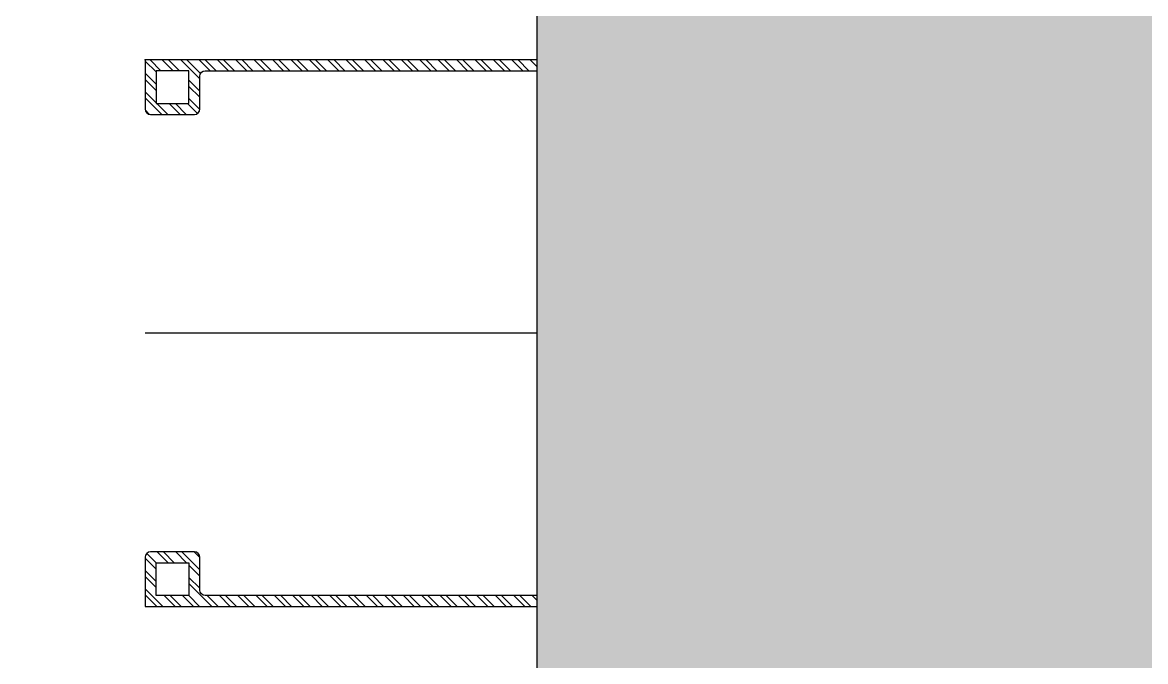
# Model space of a CAD drawing. Header units: millimetres. Extents: x 652937 to 1670132, y 1473552 to 2851037.
# Drawn here: x 708317 to 708522.5, y 1477203.6 to 1477320.5 of the extents above; entities that cross this region are included whole.
import ezdxf

# ---------------------------------------------------------------- set-up
doc = ezdxf.new("R2010")
doc.units = ezdxf.units.MM
doc.set_wipeout_variables(frame=1)
doc.linetypes.add('HIDDEN', pattern=[0.375, 0.25, -0.125])
for name, color, linetype in [('010 - ASPG_FLASHING_HATCH_', 7, 'Continuous'), ('010 - ASPG_FLASHING_MAIN_COLOR_4', 7, 'Continuous'), ('010 - ASPG_FLASING_WIPEOUT_', 7, 'Continuous'), ('010 - ASPG_FRAMING_CUT_COLOR_4', 7, 'Continuous'), ('010 - ASPG_FRAMING_HATCH_', 7, 'Continuous'), ('010 - ASPG_FRAMING_SUB_COLOR_2', 7, 'Continuous')]:
    doc.layers.add(name, color=color, linetype=linetype)
doc.layers.add('010 - ASPG_FRAMING_DEF_SUB', color=7, linetype='Continuous', plot=False)
doc.layers.add('A-230-M_FLOOR', color=7, linetype='Continuous', lineweight=25)

# ---------------------------------------------------------------- blocks, each defined once
blk = doc.blocks.new('opening')
at = {"layer": 'A-230-M_FLOOR', "color": 7, "linetype": 'HIDDEN', "ltscale": 30}
blk.add_line((6.959787729661912, 1.699598322506063), (23.21470068464987, 13.73488457454368), dxfattribs=at)
blk = doc.blocks.new('W-1-PP18-ST_ENT3_REV02_20260413-050421_PP18_ENT3_MAIN_PLAN')
at = {"color": 7, "xscale": 1000, "yscale": 1000, "zscale": 1000, "rotation": 90.00830806532032}
blk.add_blockref('opening', (9903.249421250308, -22408.60476810485), dxfattribs=at)
blk = doc.blocks.new('000_ASPG_TYP_FILES_FRAMING_EXTR_BREAKLINE_TYPE_2')
at = {"layer": '010 - ASPG_FRAMING_HATCH_', "transparency": 33554585}
h = blk.add_hatch(dxfattribs=at)
h.set_pattern_fill('ANSI32', scale=0.25)
h.set_pattern_definition([(45, (0, 0), (-1.683798022700467, 1.683798022700467), []), (45, (1.1225325, 0), (-1.683798022700467, 1.683798022700467), [])])
h.paths.add_polyline_path([(131.0000000002328, 91.00000000058208, 0.4142135623730951), (132.0000000003492, 90.00000000046566), (140.0000000002328, 90.00000000046566, 0.4142135623730951), (141.0000000002328, 91.00000000046566), (141.0000000002328, 100.0000000004657), (2.000000000465661, 100.0000000004657), (2.000000000465661, 125.0000000004657), (4.656612873077393e-10, 125.0000000004657), (4.656612873077393e-10, 99.00000000046566, 0.4142135623730951), (1.000000000465661, 98.00000000046566), (63.00000000023283, 98.00000000046566, -0.414213562373093), (64.00000000023283, 97.00000000046566), (64.00000000023277, 3, -0.4142135623730951), (63.00000000023277, 2), (4.655476004700176e-10, 2), (-5.684341886080801e-14, 0), (141.0000000002328, -6.05359673500061e-09), (141.0000000002328, 8.99999999650754, 0.4142135623730951), (140.0000000002328, 9.99999999650754), (132.0000000003492, 9.99999999650754, 0.4142135623730951), (131.0000000002328, 8.999999996391125), (131.0000000002328, 3, -0.4142135623730951), (130.0000000002328, 2), (67.00000000034919, 2, -0.4142135623730951), (66.00000000023277, 3.000000000116415), (66.00000000023283, 97.00000000034925, -0.4142135623730951), (67.00000000034925, 98.00000000046566), (130.0000000002328, 98.00000000046566, -0.414213562373095), (131.0000000002328, 97.00000000046566)])
h.paths.add_polyline_path([(133.0000000002328, 92.00000000372529), (133.0000000002328, 98.00000000046566), (139.0000000004657, 98.00000000046566), (139.0000000004657, 92.00000000372529)], flags=16)
h.paths.add_polyline_path([(133.0000000002328, 7.999999996740371), (139.0000000004656, 7.999999996740371), (139.0000000004656, 2), (133.0000000002328, 2)], flags=16)
at = {"layer": '010 - ASPG_FRAMING_HATCH_'}
h = blk.add_hatch(dxfattribs=at)
h.set_pattern_fill('ANSI37', scale=0.5954980955866349, angle=-90.00000000000001)
h.set_pattern_definition([(314.9999999999999, (1257419.492862034, -519971.6224064051), (1.336931354494228, 1.336931354494224), []), (44.99999999999984, (1257419.492862034, -519971.6224064051), (-1.336931354494223, 1.336931354494228), [])])
edge = h.paths.add_edge_path()
edge.add_ellipse((57.77220869682924, 105.0000000013979), major_axis=(-3.509070088518285e-14, -4.999999999272404), ratio=0.6444816938462435, start_angle=0, end_angle=180)
edge.add_line((57.7722086968293, 110.0000000004666), (62.00000000013239, 110.0000000004666))
edge.add_arc((62.00000000012511, 110.3000000005204), 0.3000000000538421, -89.99999999861039, -1.389609784768862e-09)
edge.add_line((62.30000000017895, 110.3000000005131), (62.30000000017895, 111.0000000004666))
edge.add_line((62.30000000017895, 111.0000000004666), (61.80000000017895, 111.5000000006994))
edge.add_line((61.80000000017895, 111.5000000006994), (62.30000000017895, 112.0000000004666))
edge.add_line((62.3000000001789, 112.0000000004666), (61.8000000001789, 112.5000000006994))
edge.add_line((61.8000000001789, 112.5000000006994), (62.3000000001789, 113.0000000004666))
edge.add_line((62.3000000001789, 113.0000000004666), (61.8000000001789, 113.5000000004666))
edge.add_line((61.8000000001789, 113.5000000004666), (62.3000000001789, 114.0000000004666))
edge.add_line((62.3000000001789, 114.0000000004666), (62.3000000001789, 115.0000000004666))
edge.add_line((62.3000000001789, 115.0000000004666), (63.30000000006248, 115.0000000004666))
edge.add_line((63.30000000006248, 115.0000000004666), (63.80000000006248, 115.5000000004666))
edge.add_line((63.80000000006248, 115.5000000004666), (64.30000000006248, 115.0000000004666))
edge.add_line((64.30000000006248, 115.0000000004666), (64.80000000006248, 115.5000000004666))
edge.add_line((64.80000000006248, 115.5000000004666), (65.30000000006248, 115.0000000004666))
edge.add_line((65.30000000006248, 115.0000000004666), (65.80000000006248, 115.5000000004666))
edge.add_line((65.80000000006248, 115.5000000004666), (66.3000000001789, 115.0000000004666))
edge.add_line((66.3000000001789, 115.0000000004666), (67.00000000013233, 115.0000000004666))
edge.add_arc((67.00000000009595, 115.3000000004331), 0.2999999999665306, -89.99999999305201, 1.528565674358258e-08)
edge.add_line((67.30000000006248, 115.3000000005131), (67.30017822621585, 110.0000000004666))
edge.add_arc((77.20009572428614, 105.0000000011651), 11.09091368921486, 153.2037265686182, 206.7962734313818)
edge.add_line((67.30017822621585, 100.0000000018636), (57.77220869682924, 100.0000000018636))
h = blk.add_hatch(dxfattribs=at)
h.set_pattern_fill('ANSI37', scale=0.5954980955866349, angle=-90.00000000000001)
h.set_pattern_definition([(314.9999999999999, (1257419.192862035, -519973.9224064052), (1.336931354494228, 1.336931354494224), []), (44.99999999999984, (1257419.192862035, -519973.9224064052), (-1.336931354494223, 1.336931354494228), [])])
edge = h.paths.add_edge_path()
edge.add_ellipse((11.52796953045714, 105.0000000013979), major_axis=(-3.510345640540481e-14, -4.999999999272404), ratio=0.6444816938462435, start_angle=180, end_angle=360, ccw=False)
edge.add_line((11.52796953045714, 110.0000000004666), (2.000000001098726, 110.0000000004666))
edge.add_arc((-7.899917496811156, 105.0000000013979), 11.09091368915029, -26.79627343179601, 26.796273430967574, ccw=False)
edge.add_line((2.000000001070532, 100.0000000018636), (11.52796953042895, 100.0000000018636))
h = blk.add_hatch(dxfattribs=at)
h.set_pattern_fill('HONEY', scale=0.238199238234654, angle=-90.00000000000001)
h.set_pattern_definition([(270, (1257419.442484037, -519993.9224064052), (0.6549599250656583, -1.134423872092541), [0.7562825813950264, -1.512565162790053]), (29.99999999999978, (1257419.442484037, -519993.9224064052), (0.6549599293588203, 1.134423869613882), [0.7562825813950257, -1.512565162790051]), (329.9999999999998, (1257419.442484037, -519993.9224064052), (1.309919854424478, -2.478657937293614e-09), [-1.512565162790051, 0.7562825813950254])])
edge = h.paths.add_edge_path()
edge.add_ellipse((11.77759153230824, 105.0000000014043), major_axis=(-3.509070088518285e-14, -4.999999999272404), ratio=0.6444816938462435, start_angle=0, end_angle=360, ccw=False)
h = blk.add_hatch(dxfattribs=at)
h.set_pattern_fill('HONEY', scale=0.238199238234654, angle=-90.00000000000001)
h.set_pattern_definition([(270, (1257419.243240032, -519991.6224064051), (0.6549599250656583, -1.134423872092541), [0.7562825813950264, -1.512565162790053]), (29.99999999999978, (1257419.243240032, -519991.6224064051), (0.6549599293588203, 1.134423869613882), [0.7562825813950257, -1.512565162790051]), (329.9999999999998, (1257419.243240032, -519991.6224064051), (1.309919854424478, -2.478657937293614e-09), [-1.512565162790051, 0.7562825813950254])])
edge = h.paths.add_edge_path()
edge.add_ellipse((57.5225866949782, 105.0000000013979), major_axis=(-3.509070088518285e-14, -4.999999999272404), ratio=0.6444816938462435, start_angle=0, end_angle=360)
at = {"color": 7}
blk.add_point((141.0000000002328, 100.0000000004657), dxfattribs=at)
at = {"layer": '010 - ASPG_FRAMING_CUT_COLOR_4', "color": 7}
blk.add_lwpolyline([(-5.684341886080801e-14, 0), (4.656044438888784e-10, 2), (63.00000000023277, 2, 0.4142135623730951), (64.00000000023277, 3), (64.00000000023283, 97.00000000046566, 0.4142135623730951), (63.00000000023283, 98.00000000046566), (1.000000000465661, 98.00000000046566, -0.4142135623730951), (4.656612873077393e-10, 99.00000000046566), (4.656612873077393e-10, 125.0000000004657), (2.000000000465661, 125.0000000004657), (2.000000000465661, 100.0000000004657), (141.0000000002328, 100.0000000004657), (141.0000000002328, 91.00000000046566, -0.4142135623730951), (140.0000000002328, 90.00000000046566), (132.0000000004657, 90.00000000046566, -0.414213562373095), (131.0000000002328, 91.00000000046566), (131.0000000002328, 97.00000000046566, 0.4142135623730951), (130.0000000002328, 98.00000000046566), (67.00000000046566, 98.00000000046566, 0.4142135623730951), (66.00000000023283, 97.00000000046566), (66.00000000023277, 3, 0.4142135623730951), (67.0000000004656, 2), (130.0000000002328, 2, 0.4142135623730951), (131.0000000002328, 3), (131.0000000002328, 8.99999999650754, -0.414213562373095), (132.0000000004656, 9.99999999650754), (140.0000000002328, 9.99999999650754, -0.4142135623730951), (141.0000000002328, 8.99999999650754), (141.0000000002328, 0)], format="xyb", close=True, dxfattribs=at)
for points in [[(139.0000000004657, 98.00000000046566), (139.0000000004657, 92.00000000372529), (133.0000000002328, 92.00000000372529), (133.0000000002328, 98.00000000046566)], [(139.0000000004656, 2), (139.0000000004656, 7.999999996740371), (133.0000000002328, 7.999999996740371), (133.0000000002328, 2)]]:
    blk.add_lwpolyline(points, close=True, dxfattribs=at)
at = {"layer": '010 - ASPG_FRAMING_DEF_SUB', "color": 7, "transparency": 33554457}
blk.add_line((4.656044438888784e-10, 50.00000000023283), (141.0000000002329, 50.00000000023283), dxfattribs=at)
for points in [[(54.30017822621591, 100.0000000018636), (67.30017822621585, 100.0000000018636), (67.30017822621585, 115.5000000004666), (54.30017822621585, 115.5000000004666)], [(2.000000001070532, 100.0000000018636), (15.00000000107053, 100.0000000018699), (15.00000000107053, 110.0000000006767), (2.000000001070532, 110.0000000006703)]]:
    blk.add_lwpolyline(points, close=True, dxfattribs=at)
at = {"layer": '010 - ASPG_FRAMING_SUB_COLOR_2', "color": 7}
for points in [[(57.5225866949782, 100.0000000018636), (67.30017822621585, 100.0000000018636, -0.2381992382621886), (67.30017822621585, 110.0000000004666), (67.30000000006248, 115.3000000005131, -0.4142135624157165), (67.00000000013233, 115.0000000004666), (66.3000000001789, 115.0000000004666), (65.80000000006248, 115.5000000004666), (65.30000000006248, 115.0000000004666), (64.80000000006248, 115.5000000004666), (64.30000000006248, 115.0000000004666), (63.80000000006248, 115.5000000004666), (63.30000000006248, 115.0000000004666), (62.3000000001789, 115.0000000004666), (62.3000000001789, 114.0000000004666), (61.8000000001789, 113.5000000004666), (62.3000000001789, 113.0000000004666), (61.8000000001789, 112.5000000006994), (62.3000000001789, 112.0000000004666), (61.80000000017895, 111.5000000006994), (62.30000000017895, 111.0000000004666), (62.30000000017895, 110.3000000005131, -0.414213562358888), (62.00000000013239, 110.0000000004666), (57.5225866949782, 110.0000000004666)], [(11.77759153219182, 100.0000000018699), (2.000000001070532, 100.0000000018636, 0.2381992382621886), (2.000000001070532, 110.0000000004666), (11.77759153219182, 110.0000000004729)]]:
    blk.add_lwpolyline(points, format="xyb", dxfattribs=at)
at = {"layer": '010 - ASPG_FRAMING_SUB_COLOR_2', "color": 7, "extrusion": (0, 0, -1)}
blk.add_ellipse((11.77759153230824, 105.0000000014043), major_axis=(-3.509070088518285e-14, -4.999999999272404), ratio=0.6444816938462435, dxfattribs=at)
at = {"layer": '010 - ASPG_FRAMING_SUB_COLOR_2', "color": 7}
blk.add_ellipse((57.5225866949782, 105.0000000013979), major_axis=(-3.509070088518285e-14, -4.999999999272404), ratio=0.6444816938462435, dxfattribs=at)
blk = doc.blocks.new('*U6679')
at = {"color": 7, "rotation": 89.99999999999999}
blk.add_blockref('000_ASPG_TYP_FILES_FRAMING_EXTR_BREAKLINE_TYPE_2', (1491, 1.708137631339923e-09), dxfattribs=at)
blk = doc.blocks.new('W-1-PP18-ST_ENT3_REV02_20260413-054934_PP18_ENT3_ASPG_MAIN_PL')
at = {"color": 7, "xscale": -1.000000000000003, "rotation": 90}
blk.add_blockref('*U6679', (8153, -13948), dxfattribs=at)
blk = doc.blocks.new('*U9131')
at = {"color": 7}
blk.add_wipeout([(0, 69.29999999994834), (1869.2999999997533, 69.29999999997835), (1747.999999999986, -51.99999999996726), (0, -51.99999999999727)], dxfattribs=at).dxf.layer = '010 - ASPG_FLASING_WIPEOUT_'
at = {"layer": '010 - ASPG_FLASHING_HATCH_'}
h = blk.add_hatch(dxfattribs=at)
h.set_pattern_fill('DOTS', scale=0.1)
h.set_pattern_definition([(0, (0, 0), (3.96875, 7.9375), [0, -7.9375])])
h.paths.add_polyline_path([(-2.8421709430404e-14, 69.29999999999998), (1869.299999999931, 69.30000000002899), (1748.000000000164, -51.99999999997101), (3.155443620884047e-30, -52.00000000000001)])
at = {"layer": '010 - ASPG_FLASHING_MAIN_COLOR_4', "color": 7}
blk.add_lwpolyline([(-2.8421709430404e-14, 69.29999999999998), (1869.299999999931, 69.30000000002899), (1748.000000000164, -51.99999999997101), (3.155443620884047e-30, -52.00000000000001)], close=True, dxfattribs=at)
blk = doc.blocks.new('W-1-PP18-ST_ENT3_REV02_20260618-221618_LOPF_FLASHING')
at = {"color": 7, "xscale": -1.000000000000001, "rotation": 90}
blk.add_blockref('*U9131', (8286.52158245095, -13898.84283101675), dxfattribs=at)

msp = doc.modelspace()

# ---------------------------------------------------------------- block references
at = {"color": 7}
msp.add_blockref('W-1-PP18-ST_ENT3_REV02_20260413-050421_PP18_ENT3_MAIN_PLAN', (700327.4221813822, 1492652.712323123), dxfattribs=at)

# ---------------------------------------------------------------- next in the draw order: block references
msp.add_blockref('W-1-PP18-ST_ENT3_REV02_20260413-054934_PP18_ENT3_ASPG_MAIN_PL', (700327.4221813822, 1492652.712323123), dxfattribs=at)

# ---------------------------------------------------------------- next in the draw order: block references
msp.add_blockref('W-1-PP18-ST_ENT3_REV02_20260618-221618_LOPF_FLASHING', (700193.9005989314, 1492603.555154138), dxfattribs=at)

doc.saveas('drawing.dxf')
